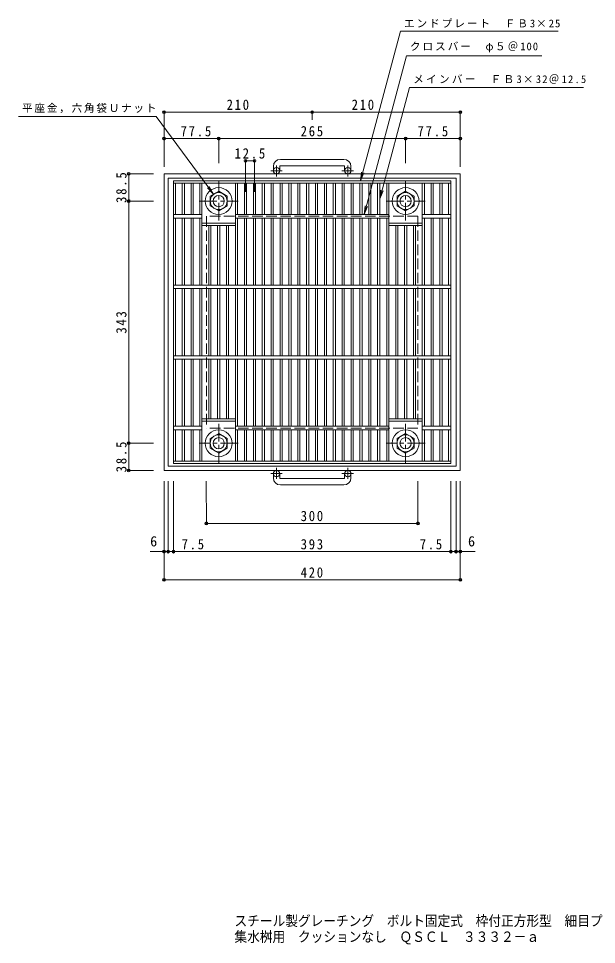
# Model space of a CAD drawing. Units: millimetres at full size, sheet at 1:5. Extents: x -733 to 818, y -688 to 623.
# Drawn here: x -733 to 86, y -688 to 623 of the extents above; entities that cross this region are included whole.
import ezdxf
from ezdxf.enums import TextEntityAlignment as Align

# ---------------------------------------------------------------- set-up
doc = ezdxf.new("R2010")
doc.units = ezdxf.units.MM
doc.header["$LTSCALE"] = 5
doc.header["$PDMODE"] = 32
doc.header["$PDSIZE"] = 4
doc.linetypes.add('CHAIN1', pattern=[8, 5, -1, 1, -1])
doc.linetypes.add('DASHED3', pattern=[4, 3, -1])
for name, color, linetype, lineweight in [('E-1', 2, 'Continuous', 9), ('E-2', 3, 'Continuous', 9), ('E-4', 7, 'Continuous', 9), ('E-5', 7, 'Continuous', 9), ('F-5_F-5ﾚｲﾔ', 2, 'Continuous', 9)]:
    doc.layers.add(name, color=color, linetype=linetype, lineweight=lineweight)
doc.styles.add('ＭＳ ゴシック', font='')
doc.styles.get('ＭＳ ゴシック').set_extended_font_data('MS Gothic')

msp = doc.modelspace()

# ---------------------------------------------------------------- linework, layer by layer
at = {"layer": 'E-1'}
for p, q in [((-271.82, 423.656), (-361.82, 423.656)), ((-371.82, 413.656), (-371.82, 407.556)), ((-362.82, 413.656), (-362.82, 407.556)), ((-361.82, 414.656), (-271.82, 414.656)), ((-270.82, 413.656), (-270.82, 407.556)), ((-261.82, 413.656), (-261.82, 407.556)), ((-526.82, 403.056), (-526.82, -16.943)), ((-106.82, 403.056), (-526.82, 403.056)), ((-520.82, 397.056), (-520.82, -10.943)), ((-112.82, 397.056), (-520.82, 397.056)), ((-112.82, 397.056), (-112.82, -10.943)), ((-112.82, -10.943), (-520.82, -10.943)), ((-371.82, -27.544), (-371.82, -21.444)), ((-362.82, -27.544), (-362.82, -21.444)), ((-270.82, -27.544), (-270.82, -21.444)), ((-261.82, -27.544), (-261.82, -21.444)), ((-361.82, -28.544), (-271.82, -28.544)), ((-271.82, -37.544), (-361.82, -37.544))]:
    msp.add_line(p, q, dxfattribs=at)
at = {"layer": 'E-1', "linetype": 'CHAIN1'}
for p, q in [((-359.157, 407.556), (-375.564, 407.556)), ((-367.32, 399.449), (-367.32, 415.046)), ((-258.157, 407.556), (-274.564, 407.556)), ((-266.32, 399.449), (-266.32, 415.046)), ((-449.32, 336.92), (-449.32, 392.193)), ((-184.32, 336.92), (-184.32, 392.193)), ((-476.956, 364.557), (-421.683, 364.557)), ((-211.956, 364.557), (-156.683, 364.557)), ((-449.32, 49.193), (-449.32, -6.081)), ((-184.32, 49.193), (-184.32, -6.081)), ((-421.683, 21.556), (-476.957, 21.556)), ((-156.683, 21.556), (-211.957, 21.556)), ((-359.157, -21.444), (-375.564, -21.444)), ((-367.32, -13.337), (-367.32, -28.934)), ((-258.157, -21.444), (-274.564, -21.444)), ((-266.32, -13.337), (-266.32, -28.934))]:
    msp.add_line(p, q, dxfattribs=at)
at = {"layer": 'E-1', "linetype": 'DASHED3'}
for p, q in [((-166.82, 343.057), (-466.82, 343.057)), ((-466.82, 343.057), (-466.82, 43.056)), ((-166.82, 343.057), (-166.82, 43.056)), ((-166.82, 43.056), (-466.82, 43.056))]:
    msp.add_line(p, q, dxfattribs=at)
at = {"layer": 'E-1'}
msp.add_lwpolyline([(-106.82, 403.056), (-106.82, -16.943), (-526.82, -16.943)], dxfattribs=at)
for points in [[(-437.32, 371.484), (-437.32, 357.628), (-449.32, 350.699), (-461.32, 357.628), (-461.32, 371.484), (-449.32, 378.413)], [(-172.32, 371.484), (-172.32, 357.628), (-184.32, 350.699), (-196.32, 357.628), (-196.32, 371.484), (-184.32, 378.413)], [(-461.32, 14.628), (-461.32, 28.485), (-449.32, 35.413), (-437.32, 28.485), (-437.32, 14.628), (-449.32, 7.7)], [(-196.32, 14.628), (-196.32, 28.485), (-184.32, 35.413), (-172.32, 28.485), (-172.32, 14.628), (-184.32, 7.7)]]:
    msp.add_lwpolyline(points, close=True, dxfattribs=at)
for centre, radius in [((-367.32, 407.556), 4.5), ((-266.32, 407.556), 4.5), ((-449.32, 364.557), 19), ((-184.32, 364.557), 19), ((-449.32, 364.557), 12), ((-449.32, 364.557), 8), ((-184.32, 364.557), 12), ((-184.32, 364.557), 8), ((-449.32, 21.556), 19), ((-184.32, 21.556), 19), ((-449.32, 21.556), 12), ((-449.32, 21.556), 8), ((-184.32, 21.556), 12), ((-184.32, 21.556), 8), ((-367.32, -21.444), 4.5), ((-266.32, -21.444), 4.5)]:
    msp.add_circle(centre, radius, dxfattribs=at)
for centre, radius, start, end in [((-361.82, 413.656), 10, 90, 180), ((-271.82, 413.656), 10, 0, 90), ((-361.82, 413.656), 1, 90, 180), ((-271.82, 413.656), 1, 0, 90), ((-361.82, -27.544), 10, 180, 270), ((-361.82, -27.544), 1, 180, 270), ((-271.82, -27.544), 10, 270, 0), ((-271.82, -27.544), 1, 270, 0)]:
    msp.add_arc(centre, radius, start, end, dxfattribs=at)
at = {"layer": 'E-2'}
for p, q in [((-513.32, 390.056), (-120.32, 390.056)), ((-510.32, 345.556), (-510.32, 390.056)), ((-500.94, 345.556), (-500.94, 390.056)), ((-497.94, 345.556), (-497.94, 390.056)), ((-488.46, 345.556), (-488.46, 390.056)), ((-485.46, 345.556), (-485.46, 390.056)), ((-475.98, 345.556), (-475.98, 390.056)), ((-472.98, 245.556), (-472.98, 390.056)), ((-425.66, 245.556), (-425.66, 390.056)), ((-422.66, 345.556), (-422.66, 390.056)), ((-412.67, 345.556), (-412.67, 390.056)), ((-409.67, 345.556), (-409.67, 390.056)), ((-400.09, 345.556), (-400.09, 390.056)), ((-397.09, 345.556), (-397.09, 390.056)), ((-387.51, 345.556), (-387.51, 390.056)), ((-384.51, 345.556), (-384.51, 390.056)), ((-374.93, 345.556), (-374.93, 390.056)), ((-371.93, 345.556), (-371.93, 390.056)), ((-362.35, 345.556), (-362.35, 390.056)), ((-359.35, 345.556), (-359.35, 390.056)), ((-349.77, 345.556), (-349.77, 390.056)), ((-346.77, 345.556), (-346.77, 390.056)), ((-337.19, 345.556), (-337.19, 390.056)), ((-334.19, 345.556), (-334.19, 390.056)), ((-324.61, 345.556), (-324.61, 390.056)), ((-321.61, 345.556), (-321.61, 390.056)), ((-312.03, 345.556), (-312.03, 390.056)), ((-309.03, 345.556), (-309.03, 390.056)), ((-299.45, 345.556), (-299.45, 390.056)), ((-296.45, 345.556), (-296.45, 390.056)), ((-286.87, 345.556), (-286.87, 390.056)), ((-283.87, 345.556), (-283.87, 390.056)), ((-274.29, 345.556), (-274.29, 390.056)), ((-271.29, 345.556), (-271.29, 390.056)), ((-261.71, 345.556), (-261.71, 390.056)), ((-258.71, 345.556), (-258.71, 390.056)), ((-249.13, 345.556), (-249.13, 390.056)), ((-246.13, 345.556), (-246.13, 390.056)), ((-236.55, 345.556), (-236.55, 390.056)), ((-233.55, 345.556), (-233.55, 390.056)), ((-223.97, 345.556), (-223.97, 390.056)), ((-220.97, 345.556), (-220.97, 390.056)), ((-210.98, 345.556), (-210.98, 390.056)), ((-207.98, 390.056), (-207.98, 245.556)), ((-160.66, 390.056), (-160.66, 245.556)), ((-157.66, 345.556), (-157.66, 390.056)), ((-148.18, 345.556), (-148.18, 390.056)), ((-145.18, 345.556), (-145.18, 390.056)), ((-135.7, 345.556), (-135.7, 390.056)), ((-132.7, 345.556), (-132.7, 390.056)), ((-123.34, 345.556), (-123.34, 390.056)), ((-120.32, -6.944), (-120.32, 393.057)), ((-472.98, 345.556), (-513.32, 345.556)), ((-425.66, 345.556), (-207.98, 345.556)), ((-120.32, 345.556), (-160.66, 345.556)), ((-472.98, 340.556), (-513.32, 340.556)), ((-510.32, 245.556), (-510.32, 340.556)), ((-500.94, 245.556), (-500.94, 340.556)), ((-497.94, 245.556), (-497.94, 340.556)), ((-488.46, 245.556), (-488.46, 340.556)), ((-485.46, 245.556), (-485.46, 340.556)), ((-475.98, 245.556), (-475.98, 340.556)), ((-472.98, 333.057), (-425.66, 333.057)), ((-472.98, 330.057), (-425.66, 330.057)), ((-463.4, 245.556), (-463.4, 330.057)), ((-460.4, 245.556), (-460.4, 330.057)), ((-450.82, 245.556), (-450.82, 330.057)), ((-447.82, 245.556), (-447.82, 330.057)), ((-438.24, 245.556), (-438.24, 330.057)), ((-435.24, 245.556), (-435.24, 330.057)), ((-425.66, 340.556), (-207.98, 340.556)), ((-422.66, 245.556), (-422.66, 340.556)), ((-412.67, 245.556), (-412.67, 340.556)), ((-409.67, 245.556), (-409.67, 340.556)), ((-400.09, 245.556), (-400.09, 340.556)), ((-397.09, 245.556), (-397.09, 340.556)), ((-387.51, 245.556), (-387.51, 340.556)), ((-384.51, 245.556), (-384.51, 340.556)), ((-374.93, 245.556), (-374.93, 340.556)), ((-371.93, 245.556), (-371.93, 340.556)), ((-362.35, 245.556), (-362.35, 340.556)), ((-359.35, 245.556), (-359.35, 340.556)), ((-349.77, 245.556), (-349.77, 340.556)), ((-346.77, 245.556), (-346.77, 340.556)), ((-337.19, 245.556), (-337.19, 340.556)), ((-334.19, 245.556), (-334.19, 340.556)), ((-324.61, 245.556), (-324.61, 340.556)), ((-321.61, 245.556), (-321.61, 340.556)), ((-312.03, 245.556), (-312.03, 340.556)), ((-309.03, 245.556), (-309.03, 340.556)), ((-299.45, 245.556), (-299.45, 340.556)), ((-296.45, 245.556), (-296.45, 340.556)), ((-286.87, 245.556), (-286.87, 340.556)), ((-283.87, 245.556), (-283.87, 340.556)), ((-274.29, 245.556), (-274.29, 340.556)), ((-271.29, 245.556), (-271.29, 340.556)), ((-261.71, 245.556), (-261.71, 340.556)), ((-258.71, 245.556), (-258.71, 340.556)), ((-249.13, 245.556), (-249.13, 340.556)), ((-246.13, 245.556), (-246.13, 340.556)), ((-236.55, 245.556), (-236.55, 340.556)), ((-233.55, 245.556), (-233.55, 340.556)), ((-223.97, 245.556), (-223.97, 340.556)), ((-220.97, 245.556), (-220.97, 340.556)), ((-210.98, 340.556), (-210.98, 245.556)), ((-207.98, 333.057), (-160.66, 333.057)), ((-207.98, 330.057), (-160.66, 330.057)), ((-198.4, 330.057), (-198.4, 245.556)), ((-195.4, 330.057), (-195.4, 245.556)), ((-185.82, 330.057), (-185.82, 245.556)), ((-182.82, 330.057), (-182.82, 245.556)), ((-173.24, 330.057), (-173.24, 245.556)), ((-170.24, 330.057), (-170.24, 245.556)), ((-120.32, 340.556), (-160.66, 340.556)), ((-157.66, 340.556), (-157.66, 245.556)), ((-148.18, 245.556), (-148.18, 340.556)), ((-145.18, 245.556), (-145.18, 340.556)), ((-135.7, 245.556), (-135.7, 340.556)), ((-132.7, 245.556), (-132.7, 340.556)), ((-123.34, 245.556), (-123.34, 340.556)), ((-120.32, 245.556), (-513.32, 245.556)), ((-120.32, 240.556), (-513.32, 240.556)), ((-510.32, 145.556), (-510.32, 240.556)), ((-500.94, 145.556), (-500.94, 240.556)), ((-497.94, 145.556), (-497.94, 240.556)), ((-488.46, 145.556), (-488.46, 240.556)), ((-485.46, 145.556), (-485.46, 240.556)), ((-475.98, 240.556), (-475.98, 145.556)), ((-472.98, 240.556), (-472.98, 145.556)), ((-463.4, 240.556), (-463.4, 145.556)), ((-460.4, 240.556), (-460.4, 145.556)), ((-450.82, 240.556), (-450.82, 145.556)), ((-447.82, 240.556), (-447.82, 145.556)), ((-438.24, 240.556), (-438.24, 145.556)), ((-435.24, 240.556), (-435.24, 145.556)), ((-425.66, 240.556), (-425.66, 145.556)), ((-422.66, 240.556), (-422.66, 145.556)), ((-412.67, 145.556), (-412.67, 240.556)), ((-409.67, 145.556), (-409.67, 240.556)), ((-400.09, 145.556), (-400.09, 240.556)), ((-397.09, 145.556), (-397.09, 240.556)), ((-387.51, 145.556), (-387.51, 240.556)), ((-384.51, 145.556), (-384.51, 240.556)), ((-374.93, 145.556), (-374.93, 240.556)), ((-371.93, 145.556), (-371.93, 240.556)), ((-362.35, 145.556), (-362.35, 240.556)), ((-359.35, 145.556), (-359.35, 240.556)), ((-349.77, 145.556), (-349.77, 240.556)), ((-346.77, 145.556), (-346.77, 240.556)), ((-337.19, 145.556), (-337.19, 240.556)), ((-334.19, 145.556), (-334.19, 240.556)), ((-324.61, 145.556), (-324.61, 240.556)), ((-321.61, 145.556), (-321.61, 240.556)), ((-312.03, 145.556), (-312.03, 240.556)), ((-309.03, 145.556), (-309.03, 240.556)), ((-299.45, 145.556), (-299.45, 240.556)), ((-296.45, 145.556), (-296.45, 240.556)), ((-286.87, 145.556), (-286.87, 240.556)), ((-283.87, 145.556), (-283.87, 240.556)), ((-274.29, 145.556), (-274.29, 240.556)), ((-271.29, 145.556), (-271.29, 240.556)), ((-261.71, 145.556), (-261.71, 240.556)), ((-258.71, 145.556), (-258.71, 240.556)), ((-249.13, 145.556), (-249.13, 240.556)), ((-246.13, 145.556), (-246.13, 240.556)), ((-236.55, 240.556), (-236.55, 145.556)), ((-233.55, 240.556), (-233.55, 145.556)), ((-223.97, 240.556), (-223.97, 145.556)), ((-220.97, 240.556), (-220.97, 145.556)), ((-210.98, 145.556), (-210.98, 240.556)), ((-207.98, 145.556), (-207.98, 240.556)), ((-198.4, 145.556), (-198.4, 240.556)), ((-195.4, 145.556), (-195.4, 240.556)), ((-185.82, 145.556), (-185.82, 240.556)), ((-182.82, 145.556), (-182.82, 240.556)), ((-173.24, 145.556), (-173.24, 240.556)), ((-170.24, 145.556), (-170.24, 240.556)), ((-160.66, 145.556), (-160.66, 240.556)), ((-157.66, 145.556), (-157.66, 240.556)), ((-148.18, 240.556), (-148.18, 145.556)), ((-145.18, 240.556), (-145.18, 145.556)), ((-135.7, 145.556), (-135.7, 240.556)), ((-132.7, 145.556), (-132.7, 240.556)), ((-123.34, 145.556), (-123.34, 240.556)), ((-120.32, 145.556), (-513.32, 145.556)), ((-120.32, 140.556), (-513.32, 140.556)), ((-510.32, 140.556), (-510.32, 45.556)), ((-500.94, 140.556), (-500.94, 45.556)), ((-497.94, 140.556), (-497.94, 45.556)), ((-488.46, 140.556), (-488.46, 45.556)), ((-485.46, 140.556), (-485.46, 45.556)), ((-475.98, 45.556), (-475.98, 140.556)), ((-472.98, -3.943), (-472.98, 140.556)), ((-463.4, 56.056), (-463.4, 140.556)), ((-460.4, 56.056), (-460.4, 140.556)), ((-450.82, 56.056), (-450.82, 140.556)), ((-447.82, 56.056), (-447.82, 140.556)), ((-438.24, 56.056), (-438.24, 140.556)), ((-435.24, 56.056), (-435.24, 140.556)), ((-425.66, -3.943), (-425.66, 140.556)), ((-422.66, 45.556), (-422.66, 140.556)), ((-412.67, 140.556), (-412.67, 45.556)), ((-409.67, 140.556), (-409.67, 45.556)), ((-400.09, 140.556), (-400.09, 45.556)), ((-397.09, 140.556), (-397.09, 45.556)), ((-387.51, 140.556), (-387.51, 45.556)), ((-384.51, 140.556), (-384.51, 45.556)), ((-374.93, 140.556), (-374.93, 45.556)), ((-371.93, 140.556), (-371.93, 45.556)), ((-362.35, 140.556), (-362.35, 45.556)), ((-359.35, 140.556), (-359.35, 45.556)), ((-349.77, 140.556), (-349.77, 45.556)), ((-346.77, 140.556), (-346.77, 45.556)), ((-337.19, 140.556), (-337.19, 45.556)), ((-334.19, 140.556), (-334.19, 45.556)), ((-324.61, 140.556), (-324.61, 45.556)), ((-321.61, 140.556), (-321.61, 45.556)), ((-312.03, 140.556), (-312.03, 45.556)), ((-309.03, 140.556), (-309.03, 45.556)), ((-299.45, 140.556), (-299.45, 45.556)), ((-296.45, 140.556), (-296.45, 45.556)), ((-286.87, 140.556), (-286.87, 45.556)), ((-283.87, 140.556), (-283.87, 45.556)), ((-274.29, 140.556), (-274.29, 45.556)), ((-271.29, 140.556), (-271.29, 45.556)), ((-261.71, 140.556), (-261.71, 45.556)), ((-258.71, 140.556), (-258.71, 45.556)), ((-249.13, 140.556), (-249.13, 45.556)), ((-246.13, 140.556), (-246.13, 45.556)), ((-236.55, 140.556), (-236.55, 45.556)), ((-233.55, 140.556), (-233.55, 45.556)), ((-223.97, 140.556), (-223.97, 45.556)), ((-220.97, 140.556), (-220.97, 45.556)), ((-210.98, 140.556), (-210.98, 45.556)), ((-207.98, 140.556), (-207.98, -3.943)), ((-198.4, 56.056), (-198.4, 140.556)), ((-195.4, 56.056), (-195.4, 140.556)), ((-185.82, 56.056), (-185.82, 140.556)), ((-182.82, 56.056), (-182.82, 140.556)), ((-173.24, 56.056), (-173.24, 140.556)), ((-170.24, 56.056), (-170.24, 140.556)), ((-160.66, 140.556), (-160.66, -3.943)), ((-157.66, 140.556), (-157.66, 45.556)), ((-148.18, 140.556), (-148.18, 45.556)), ((-145.18, 140.556), (-145.18, 45.556)), ((-135.7, 140.556), (-135.7, 45.556)), ((-132.7, 140.556), (-132.7, 45.556)), ((-123.34, 140.556), (-123.34, 45.556)), ((-472.98, 56.056), (-425.66, 56.056)), ((-472.98, 53.056), (-425.66, 53.056)), ((-207.98, 56.056), (-160.66, 56.056)), ((-207.98, 53.056), (-160.66, 53.056)), ((-472.98, 45.556), (-513.32, 45.556)), ((-472.98, 40.556), (-513.32, 40.556)), ((-510.32, 40.556), (-510.32, -3.943)), ((-500.94, 40.556), (-500.94, -3.943)), ((-497.94, 40.556), (-497.94, -3.943)), ((-488.46, 40.556), (-488.46, -3.943)), ((-485.46, 40.556), (-485.46, -3.943)), ((-475.98, 40.556), (-475.98, -3.943)), ((-425.66, 45.556), (-207.98, 45.556)), ((-425.66, 40.556), (-207.98, 40.556)), ((-422.66, 40.556), (-422.66, -3.943)), ((-412.67, 40.556), (-412.67, -3.943)), ((-409.67, 40.556), (-409.67, -3.943)), ((-400.09, 40.556), (-400.09, -3.943)), ((-397.09, 40.556), (-397.09, -3.943)), ((-387.51, 40.556), (-387.51, -3.943)), ((-384.51, 40.556), (-384.51, -3.943)), ((-374.93, 40.556), (-374.93, -3.943)), ((-371.93, 40.556), (-371.93, -3.943)), ((-362.35, 40.556), (-362.35, -3.943)), ((-359.35, 40.556), (-359.35, -3.943)), ((-349.77, 40.556), (-349.77, -3.943)), ((-346.77, 40.556), (-346.77, -3.943)), ((-337.19, 40.556), (-337.19, -3.943)), ((-334.19, 40.556), (-334.19, -3.943)), ((-324.61, 40.556), (-324.61, -3.943)), ((-321.61, 40.556), (-321.61, -3.943)), ((-312.03, 40.556), (-312.03, -3.943)), ((-309.03, 40.556), (-309.03, -3.943)), ((-299.45, 40.556), (-299.45, -3.943)), ((-296.45, 40.556), (-296.45, -3.943)), ((-286.87, 40.556), (-286.87, -3.943)), ((-283.87, 40.556), (-283.87, -3.943)), ((-274.29, 40.556), (-274.29, -3.943)), ((-271.29, 40.556), (-271.29, -3.943)), ((-261.71, 40.556), (-261.71, -3.943)), ((-258.71, 40.556), (-258.71, -3.943)), ((-249.13, 40.556), (-249.13, -3.943)), ((-246.13, 40.556), (-246.13, -3.943)), ((-236.55, 40.556), (-236.55, -3.943)), ((-233.55, 40.556), (-233.55, -3.943)), ((-223.97, 40.556), (-223.97, -3.943)), ((-220.97, 40.556), (-220.97, -3.943)), ((-210.98, 40.556), (-210.98, -3.943)), ((-120.32, 45.556), (-160.66, 45.556)), ((-120.32, 40.556), (-160.66, 40.556)), ((-157.66, 40.556), (-157.66, -3.943)), ((-148.18, 40.556), (-148.18, -3.943)), ((-145.18, 40.556), (-145.18, -3.943)), ((-135.7, 40.556), (-135.7, -3.943)), ((-132.7, 40.556), (-132.7, -3.943)), ((-123.34, 40.556), (-123.34, -3.943)), ((-513.32, -3.943), (-120.32, -3.943)), ((-513.32, -6.944), (-120.32, -6.944))]:
    msp.add_line(p, q, dxfattribs=at)
msp.add_lwpolyline([(-513.32, -6.944), (-513.32, 393.057), (-120.32, 393.057)], dxfattribs=at)
at = {"layer": 'E-4'}
for p, q in [((-526.82, 492.018), (-526.82, 413.056)), ((-526.82, 490.518), (-316.82, 490.518)), ((-316.82, 492.018), (-316.82, 479.5)), ((-316.82, 490.518), (-106.82, 490.518)), ((-106.82, 492.018), (-106.82, 413.056)), ((-526.82, 453.056), (-449.32, 453.056)), ((-449.32, 454.556), (-449.32, 418.056)), ((-449.32, 453.056), (-184.32, 453.056)), ((-184.32, 454.556), (-184.32, 418.056)), ((-184.32, 453.056), (-106.82, 453.056)), ((-411.18, 423.093), (-411.18, 377.801)), ((-411.18, 421.593), (-398.6, 421.593)), ((-398.6, 423.093), (-398.6, 377.801)), ((-578.32, 403.056), (-541.82, 403.056)), ((-576.82, 364.556), (-576.82, 403.056)), ((-578.32, 364.556), (-541.82, 364.556)), ((-576.82, 21.557), (-576.82, 364.556)), ((-578.32, 21.557), (-541.82, 21.557)), ((-576.82, -16.943), (-576.82, 21.557)), ((-578.32, -16.943), (-541.82, -16.943)), ((-526.82, -173.444), (-526.82, -31.943)), ((-520.82, -133.444), (-520.82, -31.943)), ((-513.32, -133.444), (-513.32, -31.943)), ((-466.82, -93.444), (-467.23, -31.943)), ((-166.82, -93.444), (-166.82, -31.943)), ((-120.32, -133.444), (-120.32, -31.943)), ((-112.82, -133.444), (-112.82, -31.943)), ((-106.82, -173.444), (-106.82, -31.943)), ((-466.82, -91.944), (-166.82, -91.944)), ((-546.444, -131.944), (-520.82, -131.944)), ((-520.82, -131.944), (-513.32, -131.944)), ((-513.32, -131.944), (-120.32, -131.944)), ((-120.32, -131.944), (-112.82, -131.944)), ((-112.82, -131.944), (-85.883, -131.944)), ((-526.82, -171.944), (-106.82, -171.944))]:
    msp.add_line(p, q, dxfattribs=at)
for p in [(-526.82, 490.518), (-316.82, 490.518), (-106.82, 490.518), (-526.82, 453.056), (-449.32, 453.056), (-184.32, 453.056), (-106.82, 453.056), (-411.18, 421.593), (-398.6, 421.593), (-576.82, 403.056), (-576.82, 364.556), (-576.82, 21.557), (-576.82, -16.943), (-466.82, -91.944), (-166.82, -91.944), (-526.82, -131.944), (-520.82, -131.944), (-513.32, -131.944), (-120.32, -131.944), (-112.82, -131.944), (-106.82, -131.944), (-526.82, -171.944), (-106.82, -171.944)]:
    msp.add_point(p, dxfattribs=at)
at = {"layer": 'E-5'}
for p, q in [((-248.489, 393.057), (-191.699, 605)), ((-191.699, 605), (31.941, 605)), ((-243.14, 345.556), (-182.965, 570.13)), ((8.774, 570.13), (-182.965, 570.13)), ((-220.98, 367.556), (-178.624, 525.631)), ((-178.624, 525.631), (67.672, 525.631)), ((-538.08, 484.138), (-733.08, 484.138)), ((-248.489, 393.057), (-246.858, 405.45)), ((-248.489, 393.057), (-243.706, 404.605)), ((-456.514, 374.259), (-462.591, 385.182)), ((-220.98, 367.556), (-219.348, 379.949)), ((-220.98, 367.556), (-216.196, 379.105)), ((-243.14, 345.556), (-241.508, 357.949)), ((-243.14, 345.556), (-238.356, 357.105))]:
    msp.add_line(p, q, dxfattribs=at)
msp.add_lwpolyline([(-538.08, 484.138), (-456.514, 374.259), (-465.211, 383.237)], dxfattribs=at)

# ---------------------------------------------------------------- texts
at = {"layer": 'E-4', "color": 2, "style": 'ＭＳ ゴシック'}
for p in [(-546.444, -128.944), (-95.883, -128.944)]:
    msp.add_text('6', height=14.66, dxfattribs=at).set_placement(p, align=Align.BOTTOM_LEFT)
at = {"layer": 'E-4', "color": 2, "char_height": 14.66, "attachment_point": 7, "style": 'ＭＳ ゴシック'}
for s, insert in [('\\T1.27;\\W0.9;210', (-438.07, 493.518)), ('\\T1.27;\\W0.9;210', (-260.824, 493.518)), ('\\T1.28;\\W0.9;77.5', (-503.326, 456.056)), ('\\T1.27;\\W0.9;265', (-333.07, 456.056)), ('\\T1.28;\\W0.9;77.5', (-167.445, 456.056)), ('\\T1.28;\\W0.9;12.5', (-426.765, 424.593)), ('\\T1.27;\\W0.9;300', (-333.07, -88.944)), ('\\T1.27;\\W0.9;7.5', (-501.82, -128.944)), ('\\T1.27;\\W0.9;393', (-333.07, -128.944)), ('\\T1.27;\\W0.9;7.5', (-164.32, -128.944)), ('\\T1.27;\\W0.9;420', (-333.07, -168.944))]:
    msp.add_mtext(s, dxfattribs=dict(at, insert=insert))
at = {"layer": 'E-4', "color": 2, "char_height": 14.66, "attachment_point": 7, "rotation": 90, "style": 'ＭＳ ゴシック'}
for s, insert in [('\\T1.28;\\W0.9;38.5', (-579.82, 361.931)), ('\\T1.27;\\W0.9;343', (-579.82, 176.806)), ('\\T1.28;\\W0.9;38.5', (-579.82, -19.568))]:
    msp.add_mtext(s, dxfattribs=dict(at, insert=insert))
at = {"layer": 'E-5', "char_height": 11, "attachment_point": 7, "style": 'ＭＳ ゴシック'}
for s, insert in [('\\T1.19;エンドプレート\u3000ＦＢ3×25', (-186.699, 610)), ('\\T1.19;クロスバー\u3000φ５＠100', (-178.233, 575.13)), ('\\T1.22;メインバー\u3000ＦＢ3×32＠12.5', (-173.624, 530.631)), ('\\T1.17;平座金，六角袋Ｕナット', (-728.08, 489.138))]:
    msp.add_mtext(s, dxfattribs=dict(at, insert=insert))
at = {"layer": 'F-5_F-5ﾚｲﾔ', "style": 'ＭＳ ゴシック', "width": 0.9}
for s, p in [('スチール製グレーチング\u3000ボルト固定式\u3000枠付正方形型\u3000細目プレーンタイプ', (-426.973, -666.554)), ('集水桝用\u3000クッションなし\u3000ＱＳＣＬ\u3000３３３２－ａ', (-426.973, -689.054))]:
    msp.add_text(s, height=14.66, dxfattribs=at).set_placement(p, align=Align.BOTTOM_LEFT)

doc.saveas('drawing.dxf')
